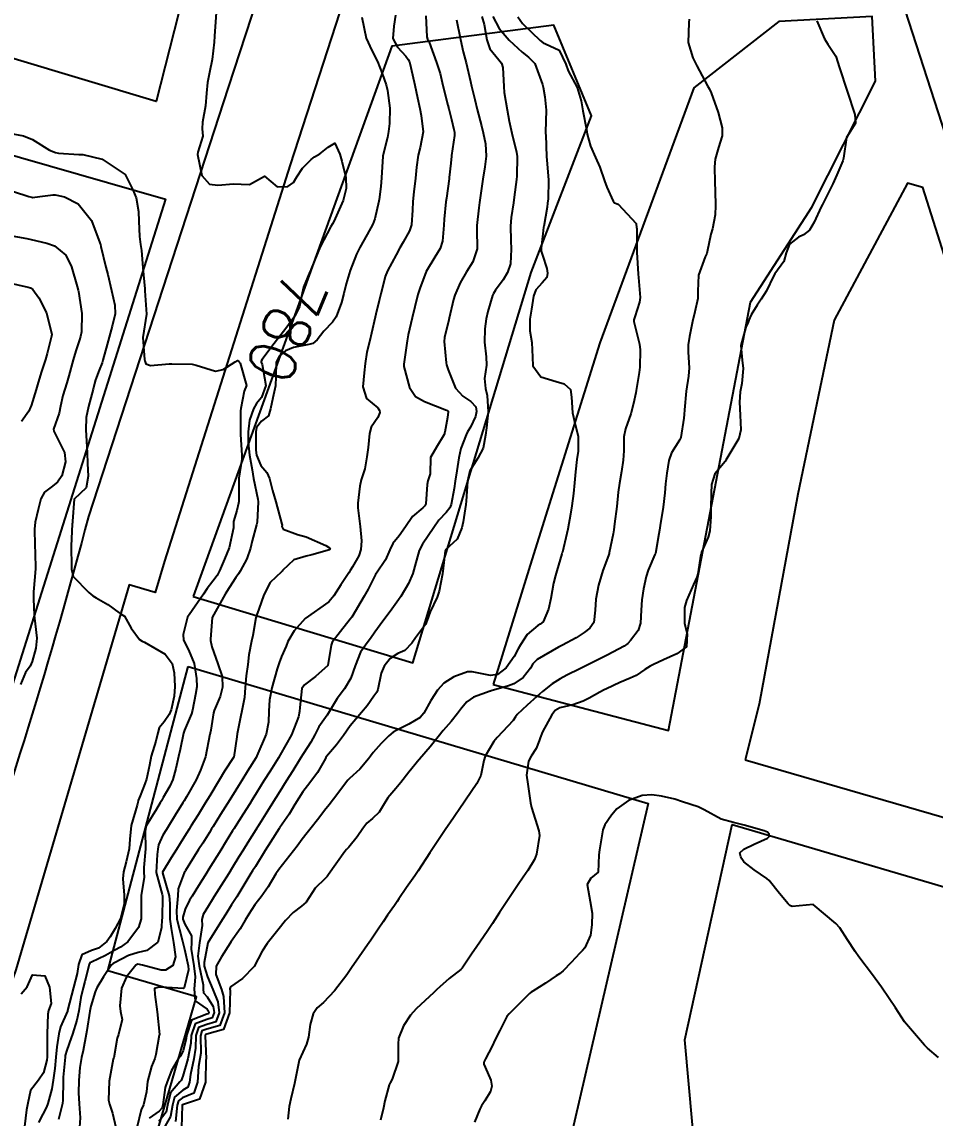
# Model space of a CAD drawing. Header units: metres. Extents: x 318500 to 325275, y 7408834 to 7428799.
# Drawn here: x 321429.5 to 321508, y 7423965.2 to 7424059.5 of the extents above; entities that cross this region are included whole.
import ezdxf
from ezdxf.enums import TextEntityAlignment as Align

# ---------------------------------------------------------------- set-up
doc = ezdxf.new("R2010")
doc.units = ezdxf.units.M
doc.header["$MEASUREMENT"] = 0
for name, color, linetype in [('Cotas', 45, 'Continuous'), ('Curvas de Nivel 1m', 11, 'Continuous'), ('Curvas de Nivel 5m', 15, 'Continuous'), ('Edificações', 30, 'Continuous'), ('Vias Primárias', 230, 'Continuous')]:
    doc.layers.add(name, color=color, linetype=linetype)
doc.styles.add('Style-STANDARD', font='STANDARD.shx')

msp = doc.modelspace()

# ---------------------------------------------------------------- linework, layer by layer
at = {"layer": 'Curvas de Nivel 1m', "flags": 128}
for points, elevation in [([(321458.72, 7424059.955), (321459.082, 7424058.144), (321459.559, 7424057.07), (321460.047, 7424056.134), (321460.465, 7424055.106), (321460.797, 7424054.125), (321460.923, 7424053.643), (321461.12, 7424052.119), (321461.077, 7424050.79), (321461.006, 7424050.121), (321460.905, 7424049.61), (321460.53, 7424048.128), (321460.511, 7424047.985), (321460.404, 7424046.129), (321460.332, 7424045.375), (321460.189, 7424044.263), (321460.168, 7424044.132), (321459.824, 7424042.608), (321459.644, 7424042.136), (321459.159, 7424041.258), (321458.535, 7424040.147), (321458.44, 7424039.966), (321458.254, 7424039.551), (321457.709, 7424038.158), (321457.373, 7424037.013), (321457.167, 7424036.166), (321456.962, 7424035.405), (321456.499, 7424034.175), (321456.175, 7424033.714), (321455.427, 7424032.928), (321454.877, 7424032.193), (321454.483, 7424031.869), (321454.154, 7424031.788), (321452.837, 7424031.532), (321452.145, 7424031.257), (321451.603, 7424030.773), (321451.341, 7424030.242), (321451.315, 7424029.039), (321451.294, 7424028.242), (321451.056, 7424027.212), (321450.857, 7424026.248), (321450.671, 7424025.651), (321450.064, 7424025.195), (321449.661, 7424024.659), (321449.595, 7424024.265), (321449.596, 7424022.695), (321449.65, 7424022.264), (321450.011, 7424021.37), (321450.53, 7424020.776), (321450.76, 7424020.249), (321451.013, 7424019.216), (321451.317, 7424018.24), (321451.838, 7424016.336), (321451.844, 7424016.231), (321451.832, 7424016.125), (321451.937, 7424015.888), (321453.163, 7424015.443), (321453.93, 7424015.226), (321455.602, 7424014.504), (321455.921, 7424014.296), (321455.967, 7424014.226), (321455.97, 7424014.179), (321455.956, 7424014.143), (321455.919, 7424014.107), (321454.42, 7424013.688), (321453.911, 7424013.575), (321452.867, 7424013.254), (321451.892, 7424012.353), (321451.843, 7424012.278), (321451.791, 7424012.231), (321450.81, 7424011.312), (321450.266, 7424010.254), (321449.848, 7424009.012), (321449.645, 7424008.459), (321449.583, 7424008.263), (321449.331, 7424006.751), (321449.216, 7424006.266), (321448.975, 7424005.085), (321448.905, 7424004.269), (321448.771, 7424003.269), (321448.676, 7424002.271), (321448.604, 7424001.414), (321448.388, 7424000.273), (321448.284, 7423999.712), (321447.993, 7423998.277), (321447.941, 7423998.034), (321447.695, 7423996.28), (321447.68, 7423996.252), (321446.887, 7423995.066), (321446.432, 7423994.298), (321445.637, 7423992.968), (321445.231, 7423992.316), (321444.615, 7423991.325), (321444.001, 7423990.334), (321443.846, 7423990.086), (321443.59, 7423989.682), (321443.067, 7423988.856), (321442.753, 7423988.348), (321442.3, 7423987.615), (321441.55, 7423986.384), (321441.546, 7423986.36), (321441.55, 7423986.338), (321442.145, 7423984.354), (321442.181, 7423983.682), (321442.204, 7423982.353), (321442.306, 7423981.527), (321442.502, 7423980.35), (321442.692, 7423979.107), (321442.456, 7423978.35), (321441.831, 7423977.959), (321441.434, 7423977.95), (321439.837, 7423978.384), (321439.441, 7423978.472), (321439.375, 7423978.457), (321439.279, 7423978.392), (321438.458, 7423977.371), (321438.047, 7423976.41), (321437.876, 7423974.894), (321437.95, 7423974.412), (321438.081, 7423973.708), (321437.765, 7423972.414), (321437.667, 7423972.104), (321437.36, 7423970.41), (321437.358, 7423970.382), (321437.329, 7423970.287), (321436.985, 7423968.415), (321436.919, 7423966.782), (321436.988, 7423966.414), (321437.269, 7423965.666), (321437.559, 7423964.407)], 779), ([(321461.612, 7424060.114), (321461.449, 7424059.183), (321461.365, 7424058.117), (321461.763, 7424057.381), (321462.485, 7424056.597), (321462.707, 7424056.322), (321462.816, 7424056.095), (321462.931, 7424055.635), (321463.255, 7424054.088), (321463.501, 7424053.017), (321463.698, 7424052.081), (321463.821, 7424051.486), (321463.977, 7424050.076), (321463.731, 7424048.729), (321463.558, 7424048.082), (321463.403, 7424047.036), (321463.313, 7424046.085), (321463.177, 7424044.936), (321463.093, 7424044.088), (321463.063, 7424043.334), (321462.974, 7424042.09), (321462.811, 7424041.563), (321462.267, 7424040.583), (321461.988, 7424040.104), (321461.652, 7424039.507), (321460.916, 7424038.12), (321460.728, 7424037.627), (321460.337, 7424036.128), (321460.313, 7424036.024), (321460.201, 7424035.563), (321459.923, 7424034.393), (321459.861, 7424034.133), (321459.543, 7424032.759), (321459.394, 7424032.138), (321459.145, 7424031.14), (321458.987, 7424030.141), (321458.915, 7424029.341), (321458.806, 7424028.139), (321459.111, 7424027.155), (321460.082, 7424026.346), (321460.23, 7424026.118), (321460.253, 7424025.942), (321460.071, 7424025.511), (321459.507, 7424024.68), (321459.36, 7424024.13), (321459.243, 7424022.921), (321459.146, 7424022.133), (321458.955, 7424021.082), (321458.663, 7424020.14), (321458.524, 7424019.61), (321458.353, 7424018.144), (321458.362, 7424017.746), (321458.56, 7424016.141), (321458.693, 7424014.904), (321458.632, 7424014.139), (321458.437, 7424013.617), (321457.897, 7424012.649), (321457.703, 7424012.343), (321457.579, 7424012.155), (321456.915, 7424011.123), (321456.302, 7424010.173), (321455.855, 7424009.657), (321453.84, 7424008.2), (321452.886, 7424007.152), (321452.346, 7424006.222), (321452.189, 7424005.839), (321451.791, 7424004.943), (321451.604, 7424004.411), (321451.549, 7424004.233), (321451.437, 7424003.895), (321450.959, 7424002.242), (321450.779, 7424001.21), (321450.719, 7424000.245), (321450.673, 7423999.288), (321450.464, 7423998.249), (321449.681, 7423996.409), (321449.633, 7423996.308), (321449.611, 7423996.261), (321448.866, 7423995.064), (321448.375, 7423994.273), (321448.098, 7423993.823), (321447.638, 7423993.075), (321447.147, 7423992.287), (321446.557, 7423991.354), (321445.905, 7423990.305), (321445.786, 7423990.118), (321445.592, 7423989.802), (321445.018, 7423988.879), (321444.669, 7423988.324), (321443.552, 7423986.528), (321443.48, 7423986.411), (321443.436, 7423986.341), (321442.909, 7423984.966), (321442.866, 7423984.347), (321442.764, 7423983.085), (321442.797, 7423982.347), (321443.257, 7423980.557), (321443.319, 7423980.342), (321443.461, 7423979.767), (321443.775, 7423978.335), (321443.795, 7423977.975), (321443.411, 7423976.431), (321443.365, 7423976.386), (321441.412, 7423976.491), (321441.283, 7423976.491), (321440.885, 7423976.368), (321440.914, 7423975.876), (321441.097, 7423974.364), (321441.289, 7423972.433), (321441.287, 7423972.361), (321440.999, 7423970.701), (321440.892, 7423970.367), (321440.615, 7423969.663), (321440.284, 7423968.375), (321440.192, 7423967.481), (321439.924, 7423966.38), (321439.728, 7423965.929), (321439.35, 7423964.388)], 778), ([(321464.199, 7424060.075), (321464.304, 7424058.272), (321464.356, 7424058.072), (321464.402, 7424057.974), (321464.497, 7424057.787), (321465.145, 7424056.063), (321465.435, 7424055.091), (321465.69, 7424054.058), (321466.099, 7424052.38), (321466.179, 7424052.052), (321466.411, 7424051.151), (321466.634, 7424050.278), (321466.681, 7424050.046), (321466.683, 7424049.758), (321466.429, 7424048.049), (321466.423, 7424047.996), (321466.36, 7424047.404), (321466.233, 7424046.159), (321466.22, 7424046.051), (321465.989, 7424044.388), (321465.944, 7424044.054), (321465.778, 7424042.575), (321465.75, 7424042.055), (321465.65, 7424040.675), (321465.447, 7424040.058), (321465.001, 7424039.314), (321464.24, 7424038.07), (321463.687, 7424036.609), (321463.522, 7424036.08), (321463.259, 7424035.019), (321463.04, 7424034.087), (321462.695, 7424032.622), (321462.597, 7424032.093), (321462.542, 7424031.706), (321462.322, 7424030.097), (321462.334, 7424029.89), (321462.819, 7424028.089), (321463.318, 7424027.307), (321464.088, 7424026.885), (321465.982, 7424026.149), (321466.08, 7424026.09), (321466.108, 7424026.077), (321466.13, 7424026.049), (321466.132, 7424025.996), (321466.072, 7424025.52), (321465.857, 7424024.248), (321465.795, 7424024.053), (321465.141, 7424022.951), (321464.62, 7424022.064), (321464.587, 7424020.646), (321464.394, 7424020.064), (321464.316, 7424019.745), (321464.206, 7424018.066), (321464.134, 7424017.901), (321463.965, 7424017.724), (321463.061, 7424016.976), (321462.462, 7424016.092), (321461.932, 7424015.328), (321461.375, 7424014.656), (321461.129, 7424014.108), (321460.745, 7424013.274), (321459.96, 7424012.119), (321459.931, 7424012.078), (321459.888, 7424012.007), (321459.256, 7424010.742), (321458.919, 7424010.134), (321457.842, 7424008.328), (321457.716, 7424008.152), (321456.88, 7424007.109), (321456.166, 7424006.175), (321456.058, 7424005.924), (321455.78, 7424004.18), (321454.73, 7424003.23), (321453.763, 7424002.512), (321453.56, 7424002.203), (321453.383, 7424000.557), (321453.355, 7424000.206), (321453.256, 7423999.74), (321452.651, 7423998.216), (321451.682, 7423996.48), (321451.527, 7423996.232), (321450.815, 7423995.091), (321450.289, 7423994.25), (321449.639, 7423993.209), (321449.276, 7423992.621), (321449.059, 7423992.266), (321448.507, 7423991.381), (321447.811, 7423990.278), (321447.729, 7423990.148), (321447.595, 7423989.932), (321446.96, 7423988.908), (321446.578, 7423988.295), (321445.553, 7423986.652), (321445.341, 7423986.313), (321444.653, 7423985.204), (321444.108, 7423984.331), (321443.883, 7423983.966), (321443.503, 7423983.203), (321443.312, 7423982.522), (321443.32, 7423982.342), (321443.486, 7423981.916), (321444.053, 7423980.908), (321444.045, 7423980.331), (321444.019, 7423979.775), (321444.246, 7423978.328), (321444.363, 7423977.389), (321444.272, 7423976.327), (321444.384, 7423975.309), (321445.393, 7423974.603), (321445.522, 7423974.439), (321445.543, 7423974.308), (321445.5, 7423974.196), (321445.388, 7423974.159), (321444.068, 7423973.641), (321443.627, 7423972.336), (321443.607, 7423972.086), (321443.34, 7423971.018), (321443.119, 7423970.556), (321442.948, 7423970.344), (321442.34, 7423969.329), (321441.948, 7423968.354), (321441.794, 7423967.864), (321441.579, 7423966.357), (321441.525, 7423966.108), (321441.272, 7423965.829), (321440.413, 7423965.222)], 777), ([(321466.861, 7424059.709), (321467.185, 7424058.04), (321467.434, 7424056.981), (321467.672, 7424056.032), (321468.055, 7424054.427), (321468.155, 7424054.024), (321468.433, 7424052.872), (321468.642, 7424052.017), (321468.994, 7424050.599), (321469.14, 7424050.009), (321469.334, 7424049.057), (321469.397, 7424048.005), (321469.284, 7424047.079), (321469.107, 7424046.008), (321468.92, 7424044.605), (321468.841, 7424044.012), (321468.774, 7424043.552), (321468.594, 7424042.015), (321468.603, 7424041.698), (321468.628, 7424040.014), (321468.249, 7424038.896), (321467.722, 7424038.028), (321467.174, 7424037.088), (321466.711, 7424036.042), (321466.595, 7424035.653), (321466.212, 7424034.05), (321466.179, 7424033.91), (321465.824, 7424032.393), (321465.797, 7424032.054), (321465.97, 7424030.214), (321466.001, 7424030.051), (321466.123, 7424029.604), (321466.753, 7424028.04), (321467.4, 7424027.337), (321468.089, 7424026.885), (321468.503, 7424026.432), (321468.57, 7424026.013), (321468.495, 7424025.592), (321468.06, 7424024.674), (321467.806, 7424024.271), (321467.679, 7424024.026), (321467.222, 7424022.843), (321467.053, 7424022.034), (321466.89, 7424020.912), (321466.74, 7424020.033), (321466.64, 7424019.384), (321466.387, 7424018.036), (321466.276, 7424017.726), (321465.959, 7424017.321), (321465.336, 7424016.662), (321464.903, 7424016.056), (321463.925, 7424014.605), (321463.651, 7424014.074), (321463.264, 7424012.715), (321463.082, 7424012.082), (321462.73, 7424011.234), (321462.062, 7424010.097), (321461.857, 7424009.809), (321461.135, 7424008.819), (321460.602, 7424008.112), (321460.272, 7424007.677), (321459.824, 7424007.03), (321459.46, 7424006.481), (321459.17, 7424006.13), (321458.607, 7424005.329), (321458.142, 7424004.145), (321457.769, 7424003.081), (321457.22, 7424002.158), (321456.588, 7424001.327), (321455.91, 7424000.177), (321455.727, 7423999.901), (321455.01, 7423998.894), (321454.653, 7423998.191), (321454.329, 7423997.565), (321453.686, 7423996.589), (321453.434, 7423996.204), (321452.759, 7423995.119), (321452.202, 7423994.222), (321451.641, 7423993.326), (321450.965, 7423992.24), (321450.45, 7423991.415), (321449.731, 7423990.258), (321449.681, 7423990.176), (321449.597, 7423990.042), (321448.909, 7423988.938), (321448.494, 7423988.271), (321448.136, 7423987.702), (321447.555, 7423986.756), (321447.258, 7423986.284), (321446.6, 7423985.228), (321446.016, 7423984.303), (321445.827, 7423983.994), (321445.508, 7423983.488), (321445.056, 7423982.757), (321444.945, 7423982.318), (321444.96, 7423981.793), (321444.755, 7423980.321), (321444.607, 7423979.169), (321444.704, 7423978.321), (321445.051, 7423976.68), (321445.06, 7423976.315), (321445.099, 7423976.006), (321445.403, 7423975.658), (321445.915, 7423974.822), (321445.992, 7423974.301), (321445.829, 7423973.858), (321445.381, 7423973.714), (321444.365, 7423973.335), (321444.034, 7423972.33), (321443.999, 7423971.682), (321443.746, 7423970.334), (321443.315, 7423968.824), (321443.179, 7423968.474), (321443.051, 7423968.343), (321442.257, 7423967.389), (321441.999, 7423966.353), (321441.873, 7423965.752), (321441.259, 7423964.942)], 776), ([(321469.972, 7424059.998), (321470.515, 7424058.985), (321471.377, 7424057.981), (321472.49, 7424056.954), (321473.043, 7424056.519), (321473.59, 7424055.953), (321474.249, 7424054.147), (321474.293, 7424053.942), (321474.437, 7424053.102), (321474.551, 7424051.938), (321474.519, 7424050.056), (321474.515, 7424049.938), (321474.523, 7424049.814), (321474.601, 7424047.937), (321474.622, 7424047.681), (321474.755, 7424045.934), (321474.724, 7424044.334), (321474.686, 7424043.935), (321474.644, 7424043.606), (321474.36, 7424041.939), (321474.349, 7424041.879), (321474.28, 7424041.304), (321474.137, 7424040.067), (321474.132, 7424039.942), (321474.144, 7424039.827), (321474.255, 7424039.473), (321474.631, 7424038.321), (321474.693, 7424037.933), (321474.626, 7424037.542), (321474.227, 7424037.097), (321473.683, 7424036.483), (321473.466, 7424035.951), (321473.31, 7424034.837), (321473.159, 7424033.955), (321473.173, 7424032.958), (321473.332, 7424031.952), (321473.388, 7424030.705), (321473.43, 7424029.95), (321474.116, 7424029.019), (321475.439, 7424028.591), (321476.107, 7424028.398), (321476.649, 7424027.905), (321476.735, 7424027.263), (321476.816, 7424025.903), (321477.065, 7424024.9), (321477.306, 7424023.897), (321477.324, 7424022.603), (321477.203, 7424021.898), (321477.076, 7424020.832), (321477.007, 7424019.9), (321476.909, 7424018.978), (321476.769, 7424017.902), (321476.663, 7424017.199), (321476.415, 7424015.905), (321476.329, 7424015.513), (321475.958, 7424013.91), (321475.951, 7424013.878), (321475.918, 7424013.769), (321475.49, 7424012.322), (321475.373, 7424011.918), (321475.205, 7424011.242), (321474.955, 7424009.924), (321474.768, 7424009.015), (321474.302, 7424007.933), (321474.041, 7424007.733), (321473.835, 7424007.619), (321472.923, 7424006.849), (321472.344, 7424005.955), (321472.157, 7424005.606), (321471.8, 7424004.952), (321471.131, 7424003.97), (321470.367, 7424003.395), (321469.78, 7424003.309), (321468.185, 7424003.613), (321467.784, 7424003.627), (321466.62, 7424003.189), (321465.769, 7424002.636), (321465.21, 7424002.048), (321464.647, 7424001.156), (321464.054, 7424000.065), (321463.726, 7423999.704), (321462.747, 7423999.111), (321461.715, 7423998.619), (321461.394, 7423998.423), (321461.024, 7423998.107), (321460.366, 7423997.447), (321459.688, 7423996.672), (321459.447, 7423996.36), (321459.278, 7423996.126), (321458.546, 7423995.258), (321457.654, 7423994.438), (321457.513, 7423994.291), (321457.403, 7423994.154), (321456.63, 7423993.155), (321455.901, 7423992.176), (321455.778, 7423992.027), (321455.625, 7423991.847), (321454.9, 7423990.898), (321454.356, 7423990.192), (321454.019, 7423989.77), (321453.585, 7423989.233), (321453.149, 7423988.634), (321452.82, 7423988.211), (321451.554, 7423986.613), (321451.315, 7423986.234), (321450.657, 7423985.119), (321450.036, 7423984.252), (321449.806, 7423983.965), (321449.51, 7423983.582), (321448.977, 7423982.786), (321448.684, 7423982.268), (321448.243, 7423981.511), (321447.471, 7423980.424), (321447.373, 7423980.281), (321446.639, 7423979.105), (321446.17, 7423978.299), (321446.143, 7423977.586), (321446.642, 7423976.292), (321446.811, 7423975.696), (321446.885, 7423974.288), (321446.482, 7423973.184), (321445.368, 7423972.866), (321444.957, 7423972.725), (321444.831, 7423972.318), (321444.844, 7423970.811), (321444.786, 7423970.318), (321444.662, 7423969.658), (321444.579, 7423968.321), (321444.244, 7423967.377), (321443.289, 7423966.964), (321442.927, 7423966.702), (321442.836, 7423966.344), (321442.678, 7423964.927)], 774), ([(321472.131, 7424059.974), (321472.522, 7424059.409), (321474.057, 7424057.947), (321474.308, 7424057.753), (321474.497, 7424057.67), (321475.669, 7424057.099), (321476.245, 7424055.914), (321476.471, 7424055.331), (321477.234, 7424053.902), (321477.566, 7424052.766), (321477.714, 7424051.897), (321478.02, 7424050.278), (321478.1, 7424049.893), (321478.384, 7424048.839), (321478.805, 7424047.883), (321479.177, 7424047.058), (321479.592, 7424045.871), (321479.794, 7424045.328), (321480.322, 7424044.109), (321480.454, 7424043.99), (321480.748, 7424043.854), (321482.296, 7424042.2), (321482.349, 7424041.829), (321482.35, 7424041.769), (321482.372, 7424039.829), (321482.37, 7424039.718), (321482.475, 7424037.828), (321482.502, 7424037.562), (321482.647, 7424035.826), (321482.589, 7424035.441), (321482.185, 7424034.174), (321482.11, 7424033.902), (321482.105, 7424033.831), (321482.115, 7424033.767), (321482.177, 7424033.537), (321482.599, 7424031.826), (321482.655, 7424031.322), (321482.62, 7424029.825), (321482.573, 7424029.376), (321482.319, 7424027.828), (321482.284, 7424027.642), (321482.089, 7424026.712), (321481.838, 7424025.834), (321481.377, 7424024.523), (321481.249, 7424023.842), (321481.236, 7424022.638), (321481.19, 7424021.842), (321481.037, 7424020.872), (321480.859, 7424019.847), (321480.758, 7424019.079), (321480.63, 7424017.85), (321480.447, 7424016.344), (321480.377, 7424015.854), (321480.314, 7424015.485), (321479.996, 7424013.859), (321479.977, 7424013.801), (321479.917, 7424013.636), (321479.434, 7424012.33), (321479.287, 7424011.869), (321479.077, 7424011.067), (321478.846, 7424009.875), (321478.79, 7424008.942), (321478.663, 7424007.878), (321478.331, 7424007.384), (321477.827, 7424006.998), (321477.155, 7424006.561), (321475.973, 7424005.908), (321475.864, 7424005.855), (321475.809, 7424005.825), (321475.632, 7424005.736), (321473.797, 7424004.685), (321473.43, 7424004.307), (321473.221, 7424003.946), (321472.597, 7424003.133), (321471.769, 7424002.59), (321471.321, 7424002.412), (321469.833, 7424001.989), (321469.778, 7424001.972), (321469.76, 7424001.965), (321468.321, 7424001.442), (321467.745, 7424001.031), (321467.275, 7424000.486), (321466.925, 7424000.028), (321466.399, 7423999.357), (321465.715, 7423998.57), (321465.285, 7423998.046), (321464.588, 7423997.165), (321463.681, 7423996.112), (321463.659, 7423996.092), (321463.643, 7423996.071), (321462.754, 7423994.993), (321462.065, 7423994.094), (321461.645, 7423993.586), (321460.953, 7423992.79), (321460.534, 7423992.111), (321460.19, 7423991.546), (321459.613, 7423991.002), (321459.141, 7423990.593), (321458.784, 7423990.132), (321458.309, 7423989.42), (321457.576, 7423988.545), (321457.389, 7423988.337), (321457.246, 7423988.155), (321456.461, 7423987.069), (321455.845, 7423986.176), (321455.719, 7423986.006), (321455.545, 7423985.84), (321454.703, 7423985.018), (321454.165, 7423984.194), (321453.913, 7423983.797), (321453.509, 7423983.451), (321452.805, 7423982.906), (321452.146, 7423982.22), (321451.482, 7423981.403), (321450.553, 7423980.244), (321450.12, 7423979.59), (321449.44, 7423978.26), (321448.452, 7423977.242), (321447.413, 7423976.508), (321447.347, 7423976.345), (321447.366, 7423976.281), (321447.371, 7423976.242), (321447.334, 7423974.281), (321446.81, 7423972.846), (321445.362, 7423972.453), (321445.254, 7423972.419), (321445.221, 7423972.312), (321445.304, 7423970.337), (321445.305, 7423970.31), (321445.297, 7423970.278), (321445.267, 7423968.311), (321444.753, 7423966.853), (321443.281, 7423966.379), (321443.257, 7423966.364), (321443.25, 7423966.34), (321443.198, 7423964.394)], 773), ([(321486.861, 7424059.775), (321486.843, 7424059.458), (321486.793, 7424057.776), (321487.18, 7424056.463), (321487.527, 7424055.764), (321488.455, 7424054.052), (321488.617, 7424053.748), (321488.765, 7424053.427), (321489.366, 7424051.741), (321489.715, 7424050.429), (321489.713, 7424049.737), (321489.398, 7424048.727), (321489.107, 7424047.743), (321489.038, 7424047.065), (321489.069, 7424045.743), (321489.089, 7424044.986), (321489.131, 7424043.742), (321489.115, 7424042.935), (321488.864, 7424041.744), (321488.738, 7424041.291), (321488.424, 7424039.748), (321488.388, 7424039.619), (321488.256, 7424039.321), (321487.679, 7424037.758), (321487.611, 7424036.367), (321487.607, 7424035.759), (321487.358, 7424034.597), (321487.142, 7424033.766), (321486.883, 7424032.485), (321486.781, 7424031.771), (321486.786, 7424031.135), (321486.868, 7424029.769), (321486.812, 7424029.077), (321486.621, 7424027.772), (321486.467, 7424026.157), (321486.436, 7424025.775), (321486.401, 7424025.449), (321486.138, 7424023.779), (321486.047, 7424023.57), (321485.36, 7424022.46), (321485.115, 7424021.794), (321484.932, 7424020.719), (321484.831, 7424019.798), (321484.76, 7424019.026), (321484.625, 7424017.8), (321484.378, 7424016.228), (321484.3, 7424015.805), (321484.25, 7424015.501), (321483.957, 7424013.809), (321483.949, 7424013.78), (321483.919, 7424013.711), (321483.346, 7424012.367), (321483.164, 7424011.817), (321482.941, 7424010.758), (321482.798, 7424009.821), (321482.735, 7424008.943), (321482.682, 7424007.822), (321482.474, 7424007.18), (321481.817, 7424006.321), (321481.581, 7424006.066), (321481.274, 7424005.838), (321479.802, 7424005.06), (321478.139, 7424004.231), (321477.792, 7424004.056), (321477.681, 7424004.001), (321477.468, 7424003.893), (321476.355, 7424003.328), (321475.777, 7424003.033), (321475.09, 7424002.601), (321474.252, 7424001.933), (321473.991, 7424001.701), (321473.753, 7424001.489), (321472.926, 7424000.765), (321472.08, 7423999.956), (321471.931, 7423999.755), (321471.725, 7423999.431), (321470.341, 7423997.981), (321470.061, 7423997.629), (321469.695, 7423997.01), (321469.323, 7423996.357), (321469.213, 7423995.997), (321468.942, 7423994.719), (321468.603, 7423994.006), (321467.636, 7423992.594), (321467.405, 7423992.25), (321467.248, 7423992.024), (321466.588, 7423991.058), (321465.885, 7423990.037), (321465.769, 7423989.867), (321465.594, 7423989.607), (321464.967, 7423988.661), (321464.571, 7423988.055), (321463.554, 7423986.508), (321463.255, 7423986.074), (321462.546, 7423985.073), (321461.885, 7423984.095), (321461.738, 7423983.875), (321461.511, 7423983.531), (321460.927, 7423982.677), (321460.537, 7423982.11), (321460.112, 7423981.485), (321459.474, 7423980.551), (321459.181, 7423980.124), (321458.483, 7423979.106), (321457.819, 7423978.144), (321457.431, 7423977.568), (321456.368, 7423976.166), (321455.4, 7423975.187), (321454.878, 7423974.702), (321454.514, 7423974.189), (321454.276, 7423973.292), (321454.13, 7423972.192), (321453.959, 7423971.585), (321453.33, 7423970.2), (321452.922, 7423968.206), (321452.606, 7423966.894), (321452.456, 7423966.212), (321452.351, 7423965.126)], 772), ([(321497.851, 7424059.63), (321498.507, 7424058.086), (321498.808, 7424057.615), (321499.487, 7424056.602), (321499.785, 7424055.6), (321500.45, 7424053.59), (321501.108, 7424051.583), (321501.175, 7424050.82), (321500.4, 7424049.59), (321500.149, 7424047.817), (321500.085, 7424047.594), (321499.563, 7424046.391), (321499.215, 7424045.607), (321498.322, 7424043.844), (321498.218, 7424043.622), (321497.631, 7424042.3), (321497.224, 7424041.636), (321496.713, 7424041.214), (321496.281, 7424041.028), (321495.507, 7424040.422), (321495.21, 7424039.661), (321495, 7424038.915), (321494.242, 7424037.855), (321494.125, 7424037.672), (321493.505, 7424036.397), (321493.066, 7424035.687), (321492.722, 7424035.172), (321492.19, 7424034.335), (321492, 7424033.885), (321491.929, 7424033.704), (321491.753, 7424033.283), (321491.324, 7424031.713), (321491.424, 7424030.428), (321491.517, 7424029.709), (321491.386, 7424028.436), (321491.248, 7424027.713), (321491.201, 7424026.823), (321491.267, 7424025.712), (321491.314, 7424024.458), (321491.129, 7424023.714), (321490.031, 7424021.832), (321489.991, 7424021.77), (321489.965, 7424021.731), (321489.081, 7424020.672), (321488.797, 7424019.742), (321488.758, 7424018.972), (321488.719, 7424017.743), (321488.724, 7424016.981), (321488.634, 7424015.743), (321488.488, 7424015.198), (321487.923, 7424013.927), (321487.886, 7424013.785), (321487.882, 7424013.751), (321487.601, 7424012.048), (321487.521, 7424011.756), (321487.253, 7424011.128), (321486.636, 7424009.769), (321486.461, 7424009.171), (321486.468, 7424007.771), (321486.689, 7424006.905), (321486.629, 7424005.768), (321485.804, 7424005.168), (321484.667, 7424004.666), (321483.794, 7424004.245), (321483.507, 7424004.098), (321483.048, 7424003.817), (321482.304, 7424003.303), (321481.779, 7424003.075), (321480.911, 7424002.705), (321479.765, 7424002.174), (321479.551, 7424002.076), (321479.169, 7424001.866), (321478.274, 7424001.353), (321477.748, 7424001.106), (321476.845, 7424000.792), (321475.739, 7424000.513), (321475.35, 7424000.302), (321475.046, 7423999.92), (321474.253, 7423998.47), (321474.04, 7423997.935), (321473.966, 7423997.676), (321473.697, 7423997.041), (321473.273, 7423996.357), (321473.042, 7423995.946), (321472.887, 7423994.722), (321472.987, 7423993.947), (321473.224, 7423992.354), (321473.311, 7423991.943), (321473.615, 7423990.947), (321473.928, 7423989.935), (321473.983, 7423989.545), (321473.726, 7423987.938), (321473.565, 7423987.478), (321472.984, 7423986.517), (321472.595, 7423985.95), (321472.17, 7423985.324), (321471.526, 7423984.382), (321471.357, 7423984.128), (321471.249, 7423983.964), (321470.56, 7423982.918), (321469.944, 7423981.983), (321469.483, 7423981.288), (321468.602, 7423980.003), (321468.135, 7423979.335), (321467.444, 7423978.309), (321467.327, 7423978.136), (321467.213, 7423978.022), (321466.222, 7423977.238), (321465.417, 7423976.535), (321465.161, 7423976.297), (321464.898, 7423976.048), (321463.396, 7423974.64), (321462.88, 7423974.078), (321462.301, 7423973.161), (321461.873, 7423972.092), (321461.845, 7423971.6), (321461.835, 7423970.092), (321461.315, 7423968.569), (321461.147, 7423968.266), (321461.067, 7423968.102), (321460.682, 7423966.713), (321460.558, 7423966.107), (321460.317, 7423965.056)], 771), ([(321428.384, 7424049.98), (321429.599, 7424049.749), (321430.379, 7424049.418), (321431.844, 7424048.505), (321432.367, 7424048.307), (321432.606, 7424048.257), (321434.365, 7424048.135), (321434.698, 7424048.132), (321436.359, 7424047.733), (321438.34, 7424046.42), (321439.021, 7424045.104), (321439.305, 7424044.405), (321439.488, 7424043.217), (321439.523, 7424042.402), (321439.594, 7424041.077), (321439.673, 7424040.399), (321439.744, 7424039.886), (321439.875, 7424038.395), (321440.035, 7424036.571), (321440.05, 7424036.392), (321440.18, 7424034.39), (321439.866, 7424032.394), (321440.013, 7424030.511), (321440.035, 7424030.391), (321440.126, 7424030.117), (321440.522, 7424029.986), (321442.126, 7424030.115), (321442.363, 7424030.121), (321444.126, 7424030.091), (321444.461, 7424029.999), (321446.118, 7424029.5), (321446.787, 7424029.633), (321447.808, 7424030.285), (321448.007, 7424030.407), (321448.131, 7424030.339), (321448.169, 7424030.28), (321448.236, 7424030.171), (321448.788, 7424028.273), (321448.598, 7424027.772), (321448.287, 7424026.278), (321448.281, 7424026.074), (321448.27, 7424024.278), (321448.279, 7424024.045), (321448.372, 7424022.276), (321448.376, 7424021.916), (321448.141, 7424020.279), (321448.124, 7424020.152), (321448.116, 7424018.279), (321448.106, 7424018.141), (321447.959, 7424017.517), (321447.682, 7424016.546), (321447.668, 7424016.284), (321447.666, 7424016.013), (321447.3, 7424014.289), (321446.896, 7424013.304), (321446.461, 7424012.301), (321446.262, 7424011.926), (321445.877, 7424011.435), (321445.389, 7424010.795), (321445.099, 7424010.321), (321443.842, 7424008.527), (321443.756, 7424008.426), (321443.704, 7424008.341), (321443.332, 7424006.83), (321443.372, 7424006.344), (321443.798, 7424005.53), (321444.29, 7424004.332), (321444.486, 7424003.048), (321444.507, 7424002.329), (321444.403, 7424001.677), (321444.128, 7424000.334), (321444.046, 7424000.015), (321443.713, 7423999.218), (321443.442, 7423998.605), (321443.357, 7423998.343), (321443.089, 7423996.943), (321442.95, 7423996.347), (321442.701, 7423995.314), (321442.459, 7423994.352), (321442.205, 7423993.791), (321441.627, 7423992.815), (321441.461, 7423992.524), (321441.372, 7423992.364), (321441.043, 7423991.798), (321440.169, 7423990.381), (321440.065, 7423989.911), (321440.084, 7423988.382), (321439.959, 7423986.789), (321439.957, 7423986.384), (321439.981, 7423985.945), (321439.735, 7423984.387), (321439.718, 7423984.186), (321439.727, 7423982.386), (321439.482, 7423981.623), (321438.568, 7423980.404), (321437.934, 7423979.942), (321437.459, 7423979.669), (321436.665, 7423979.215), (321435.443, 7423978.652), (321435.311, 7423978.573), (321435.252, 7423978.443), (321434.878, 7423976.988), (321434.737, 7423976.45), (321434.548, 7423975.6), (321434.357, 7423974.455), (321434.186, 7423973.649), (321433.815, 7423972.463), (321433.7, 7423972.12), (321433.339, 7423971.086), (321433.201, 7423970.602), (321433.185, 7423970.471), (321433.027, 7423968.759), (321433.009, 7423968.473), (321432.984, 7423966.774), (321432.953, 7423966.473), (321432.623, 7423965.113)], 781), ([(321428.741, 7424044.961), (321430.066, 7424044.524), (321430.319, 7424044.452), (321430.39, 7424044.448), (321431.017, 7424044.513), (321432.163, 7424044.66), (321432.322, 7424044.668), (321432.472, 7424044.648), (321433.136, 7424044.488), (321434.311, 7424043.889), (321435.447, 7424042.453), (321436.177, 7424040.526), (321436.199, 7424040.441), (321436.213, 7424040.394), (321436.258, 7424040.209), (321436.698, 7424038.435), (321436.846, 7424037.819), (321437.164, 7424036.43), (321437.446, 7424035.173), (321437.48, 7424034.427), (321437.241, 7424033.357), (321436.971, 7424032.432), (321436.794, 7424031.789), (321436.427, 7424030.437), (321436.359, 7424030.206), (321436.117, 7424029.566), (321435.809, 7424028.739), (321435.72, 7424028.446), (321435.584, 7424027.937), (321435.196, 7424026.453), (321435.004, 7424025.518), (321434.957, 7424024.456), (321435.022, 7424023.469), (321435.084, 7424022.454), (321435.108, 7424021.551), (321435.171, 7424020.452), (321434.994, 7424019.446), (321433.97, 7424018.47), (321433.824, 7424016.589), (321433.814, 7424016.472), (321433.804, 7424016.337), (321433.69, 7424014.473), (321433.733, 7424012.632), (321433.746, 7424012.472), (321433.88, 7424011.828), (321435.215, 7424010.45), (321435.568, 7424010.155), (321435.856, 7424009.99), (321436.85, 7424009.43), (321437.843, 7424008.702), (321438.019, 7424008.594), (321438.282, 7424008.413), (321438.854, 7424007.375), (321439.585, 7424006.393), (321439.808, 7424006.254), (321440.017, 7424006.177), (321441.792, 7424005.153), (321442.405, 7424004.354), (321442.578, 7424003.546), (321442.631, 7424002.351), (321442.568, 7424001.531), (321442.299, 7424000.354), (321442.14, 7423999.94), (321441.714, 7423999.32), (321441.272, 7423998.801), (321441.154, 7423998.368), (321440.983, 7423997.66), (321440.596, 7423996.376), (321440.446, 7423995.6), (321440.189, 7423994.382), (321440.049, 7423993.979), (321439.628, 7423992.944), (321439.468, 7423992.546), (321439.445, 7423992.393), (321439.385, 7423992.161), (321438.867, 7423990.401), (321438.758, 7423989.227), (321438.683, 7423988.403), (321438.431, 7423987.279), (321438.209, 7423986.41), (321438.146, 7423985.806), (321438.253, 7423984.409), (321438.27, 7423983.648), (321437.954, 7423982.413), (321437.481, 7423981.546), (321437.06, 7423980.838), (321436.771, 7423980.427), (321436.046, 7423979.85), (321435.458, 7423979.637), (321434.633, 7423979.272), (321434.342, 7423978.456), (321434.215, 7423977.671), (321433.916, 7423976.462), (321433.402, 7423974.482), (321433.39, 7423974.441), (321432.773, 7423973.072), (321432.629, 7423972.477), (321432.461, 7423971.361), (321432.392, 7423970.479), (321432.303, 7423969.497), (321432.166, 7423968.481), (321432.049, 7423967.732), (321431.698, 7423966.486), (321431.582, 7423966.18), (321431.266, 7423965.569), (321430.901, 7423964.849)], 782), ([(321428.27, 7424041.193), (321429.887, 7424040.904), (321430.265, 7424040.836), (321431.619, 7424040.506), (321432.258, 7424040.274), (321433.248, 7424039.483), (321433.745, 7424038.477), (321434.215, 7424036.79), (321434.295, 7424036.469), (321434.326, 7424036.351), (321434.619, 7424034.463), (321434.584, 7424032.884), (321434.502, 7424032.465), (321434.427, 7424032.195), (321434.143, 7424031.336), (321433.93, 7424030.676), (321433.874, 7424030.474), (321433.507, 7424029.081), (321433.336, 7424028.481), (321432.999, 7424027.397), (321432.793, 7424026.489), (321432.668, 7424025.894), (321432.193, 7424024.498), (321432.225, 7424024.32), (321433.125, 7424022.483), (321433.215, 7424021.685), (321432.888, 7424020.487), (321432.538, 7424019.945), (321431.985, 7424019.503), (321431.402, 7424019.082), (321431.094, 7424018.509), (321430.869, 7424017.598), (321430.599, 7424016.513), (321430.541, 7424015.907), (321430.571, 7424014.513), (321430.602, 7424013.821), (321430.637, 7424012.513), (321430.591, 7424011.801), (321430.472, 7424010.514), (321430.456, 7424009.912), (321430.507, 7424008.513), (321430.596, 7424007.744), (321430.738, 7424006.511), (321430.655, 7424005.654), (321430.36, 7424004.514), (321430.184, 7424004.107), (321429.77, 7424003.556), (321429.352, 7424002.526)], 783), ([(321428.218, 7424037.11), (321430.005, 7424036.731), (321430.212, 7424036.665), (321430.402, 7424036.518), (321430.909, 7424035.803), (321431.573, 7424034.506), (321432.028, 7424032.635), (321432.019, 7424032.501), (321431.638, 7424031.005), (321431.487, 7424030.506), (321431.163, 7424029.461), (321430.865, 7424028.512), (321430.686, 7424027.923), (321430.251, 7424026.518), (321430.21, 7424026.387), (321430.073, 7424026.061), (321429.438, 7424025.15)], 784), ([(321429.404, 7423975.928), (321429.915, 7423976.512), (321430.386, 7423977.545), (321431.425, 7423977.47), (321431.844, 7423976.486), (321431.985, 7423975.074), (321431.765, 7423974.486), (321431.691, 7423974.181), (321431.636, 7423972.487), (321431.633, 7423972.211), (321431.639, 7423970.487), (321431.611, 7423970.203), (321431.316, 7423969.12), (321430.907, 7423968.496), (321430.212, 7423967.59), (321429.971, 7423966.51), (321429.857, 7423965.925), (321429.688, 7423964.513)], 783)]:
    msp.add_lwpolyline(points, dxfattribs=dict(at, elevation=elevation))
at = {"layer": 'Curvas de Nivel 5m', "flags": 128}
for points, elevation in [([(321446.188, 7424060.315), (321446.074, 7424058.749), (321446.027, 7424058.317), (321445.991, 7424057.814), (321445.833, 7424056.32), (321445.605, 7424055.181), (321445.426, 7424054.325), (321445.349, 7424053.413), (321445.251, 7424052.328), (321444.988, 7424050.913), (321444.982, 7424050.331), (321445.02, 7424049.701), (321444.603, 7424048.337), (321444.558, 7424048.146), (321444.957, 7424046.331), (321445.597, 7424045.585), (321446.332, 7424045.503), (321447.665, 7424045.622), (321448.333, 7424045.57), (321449.044, 7424045.561), (321450.34, 7424046.26), (321451.43, 7424045.343), (321452.332, 7424045.385), (321452.827, 7424045.733), (321453.128, 7424046.222), (321453.605, 7424046.964), (321454.362, 7424047.694), (321454.644, 7424047.928), (321455.086, 7424048.199), (321455.814, 7424048.753), (321456.384, 7424049.098), (321456.811, 7424048.173), (321456.981, 7424047.55), (321457.34, 7424046.165), (321457.363, 7424045.197), (321457.088, 7424044.168), (321456.293, 7424042.364), (321456.191, 7424042.181), (321456.054, 7424041.951), (321455.127, 7424040.197), (321454.353, 7424038.31), (321454.312, 7424038.199), (321454.291, 7424038.148), (321454.238, 7424038.044), (321453.696, 7424036.73), (321453.589, 7424036.209), (321453.345, 7424035.06), (321452.956, 7424034.218), (321452.169, 7424033.157), (321451.44, 7424032.241), (321450.883, 7424031.515), (321450.133, 7424030.49), (321450.034, 7424030.359), (321450.04, 7424030.261), (321450.127, 7424030.055), (321450.437, 7424028.255), (321450.09, 7424027.232), (321449.636, 7424026.713), (321449.387, 7424026.267), (321449.05, 7424025.285), (321448.929, 7424024.271), (321448.941, 7424023.366), (321449.052, 7424022.27), (321449.27, 7424021.004), (321449.386, 7424020.266), (321449.757, 7424018.478), (321449.785, 7424018.262), (321449.701, 7424016.505), (321449.659, 7424016.263), (321449.286, 7424014.907), (321449.14, 7424014.268), (321448.821, 7424013.357), (321448.244, 7424012.276), (321448.105, 7424012.06), (321447.882, 7424011.735), (321447.301, 7424010.856), (321446.96, 7424010.294), (321445.84, 7424008.31), (321445.682, 7424006.442), (321445.683, 7424006.312), (321445.802, 7424005.777), (321446.318, 7424004.302), (321446.684, 7424003.211), (321446.734, 7424002.295), (321446.535, 7424001.511), (321445.998, 7424000.306), (321445.934, 7424000.1), (321445.704, 7423998.606), (321445.663, 7423998.348), (321445.656, 7423998.311), (321445.644, 7423998.255), (321445.263, 7423996.316), (321444.827, 7423995.158), (321444.443, 7423994.328), (321443.628, 7423992.859), (321443.427, 7423992.538), (321443.306, 7423992.343), (321442.663, 7423991.296), (321442.077, 7423990.355), (321441.893, 7423990.059), (321441.588, 7423989.57), (321441.205, 7423988.737), (321441.158, 7423988.366), (321441.101, 7423987.902), (321441.006, 7423986.368), (321441.522, 7423984.461), (321441.553, 7423984.36), (321441.557, 7423984.322), (321441.522, 7423982.36), (321441.517, 7423982.332), (321441.482, 7423981.593), (321441.146, 7423980.365), (321440.203, 7423979.635), (321439.456, 7423979.473), (321438.643, 7423979.211), (321437.443, 7423978.596), (321437.326, 7423978.537), (321437.174, 7423978.423), (321436.479, 7423977.375), (321435.911, 7423976.435), (321435.757, 7423976.086), (321435.394, 7423974.848), (321435.321, 7423974.441), (321435.048, 7423972.761), (321434.991, 7423972.446), (321434.74, 7423971.048), (321434.606, 7423970.451), (321434.445, 7423969.577), (321434.357, 7423968.454), (321434.336, 7423967.413), (321434.396, 7423966.453), (321434.47, 7423965.244), (321434.417, 7423964.453)], 780), ([(321469.031, 7424060.012), (321469.221, 7424059.308), (321469.457, 7424058.006), (321469.714, 7424057.223), (321470.483, 7424056.288), (321470.721, 7424055.988), (321470.835, 7424055.625), (321470.915, 7424053.985), (321470.96, 7424053.467), (321471.2, 7424051.982), (321471.38, 7424051.01), (321471.607, 7424049.978), (321472.009, 7424048.34), (321472.058, 7424047.973), (321472.034, 7424046.284), (321472.005, 7424045.973), (321471.826, 7424044.474), (321471.757, 7424043.976), (321471.561, 7424042.718), (321471.489, 7424041.978), (321471.515, 7424040.734), (321471.558, 7424039.977), (321471.493, 7424038.733), (321471.236, 7424037.98), (321470.852, 7424037.362), (321470.217, 7424036.462), (321470.027, 7424036.178), (321469.938, 7424035.994), (321469.548, 7424034.641), (321469.405, 7424034.002), (321469.292, 7424033.124), (321469.272, 7424032.003), (321469.406, 7424030.736), (321469.438, 7424030), (321469.267, 7424028.849), (321469.336, 7424028.001), (321469.491, 7424027.396), (321469.571, 7424025.998), (321469.436, 7424024.623), (321469.356, 7424024), (321469.155, 7424022.882), (321468.694, 7424022.01), (321468.009, 7424020.922), (321467.793, 7424020.022), (321467.678, 7424018.319), (321467.663, 7424018.023), (321467.436, 7424016.537), (321467.307, 7424016.026), (321466.909, 7424015.051), (321465.921, 7424014.147), (321465.864, 7424014.041), (321465.665, 7424012.272), (321465.638, 7424012.044), (321465.354, 7424010.561), (321465.181, 7424010.05), (321464.584, 7424008.796), (321464.328, 7424008.063), (321464.192, 7424007.707), (321463.827, 7424007.231), (321463.335, 7424006.56), (321463.015, 7424006.082), (321462.418, 7424005.473), (321461.796, 7424005.193), (321461.134, 7424004.763), (321460.615, 7424004.112), (321460.382, 7424003.506), (321460.095, 7424002.117), (321459.997, 7424001.877), (321459.751, 7424001.52), (321459.155, 7424000.713), (321458.681, 7424000.136), (321457.718, 7423998.965), (321457.129, 7423998.159), (321456.516, 7423997.349), (321455.682, 7423996.344), (321455.613, 7423996.248), (321455.58, 7423996.181), (321454.881, 7423994.969), (321454.331, 7423994.193), (321454.029, 7423993.813), (321453.641, 7423993.308), (321452.954, 7423992.21), (321452.461, 7423991.374), (321451.65, 7423990.229), (321451.629, 7423990.2), (321451.599, 7423990.159), (321450.855, 7423988.967), (321450.405, 7423988.247), (321449.556, 7423986.888), (321449.316, 7423986.499), (321449.167, 7423986.264), (321448.547, 7423985.258), (321447.941, 7423984.276), (321447.78, 7423984.013), (321447.51, 7423983.59), (321446.999, 7423982.786), (321446.691, 7423982.292), (321445.47, 7423980.31), (321445.133, 7423978.627), (321445.153, 7423978.314), (321445.426, 7423977.372), (321445.888, 7423976.303), (321446.329, 7423975.226), (321446.437, 7423974.294), (321446.157, 7423973.52), (321445.375, 7423973.285), (321444.663, 7423973.028), (321444.436, 7423972.324), (321444.41, 7423971.258), (321444.266, 7423970.326), (321443.963, 7423968.977), (321443.89, 7423968.331), (321443.737, 7423967.9), (321443.3, 7423967.645), (321442.596, 7423967.041), (321442.416, 7423966.349), (321442.239, 7423965.377), (321441.674, 7423964.356)], 775), ([(321508.313, 7423970.444), (321507.356, 7423971.252), (321507.108, 7423971.493), (321505.39, 7423973.51), (321504.603, 7423974.723), (321504.078, 7423975.53), (321503.424, 7423976.495), (321502.641, 7423977.552), (321501.463, 7423979.102), (321501.135, 7423979.573), (321500.48, 7423980.58), (321499.825, 7423981.587), (321499.496, 7423981.984), (321497.52, 7423983.62), (321495.729, 7423983.434), (321495.518, 7423983.519), (321495.373, 7423983.651), (321494.629, 7423984.564), (321493.757, 7423985.668), (321493.552, 7423985.851), (321492.461, 7423986.589), (321491.566, 7423987.283), (321491.394, 7423987.529), (321491.317, 7423987.704), (321491.219, 7423988.062), (321491.58, 7423988.367), (321492.464, 7423988.809), (321493.595, 7423989.307), (321493.785, 7423989.48), (321493.737, 7423989.669), (321493.602, 7423989.827), (321493.325, 7423989.953), (321491.611, 7423990.424), (321490.667, 7423990.661), (321489.618, 7423990.951), (321488.163, 7423991.745), (321487.632, 7423991.997), (321486.297, 7423992.43), (321485.639, 7423992.659), (321484.499, 7423992.934), (321483.642, 7423993.049), (321482.825, 7423992.995), (321481.637, 7423992.545), (321480.638, 7423991.845), (321480.179, 7423991.294), (321479.609, 7423990.469), (321479.427, 7423990.037), (321479.402, 7423989.862), (321479.139, 7423988.302), (321479.103, 7423987.865), (321479.045, 7423986.375), (321478.402, 7423985.871), (321478.078, 7423985.339), (321478.355, 7423983.872), (321478.522, 7423982.853), (321478.486, 7423981.87), (321478.39, 7423980.961), (321477.902, 7423979.876), (321477.697, 7423979.648), (321477.463, 7423979.414), (321476.724, 7423978.618), (321476.036, 7423977.901), (321475.702, 7423977.64), (321475.433, 7423977.463), (321474.497, 7423976.851), (321473.413, 7423976.159), (321473.279, 7423976.074), (321473.118, 7423975.943), (321472.277, 7423975.076), (321471.392, 7423974.206), (321471.194, 7423973.963), (321470.571, 7423972.773), (321470.187, 7423971.978), (321469.907, 7423971.426), (321469.335, 7423970.327), (321469.219, 7423970.104), (321469.189, 7423969.992), (321469.211, 7423969.874), (321469.326, 7423969.62), (321469.81, 7423968.478), (321469.893, 7423967.981), (321469.767, 7423967.519), (321469.291, 7423966.709), (321469.007, 7423966.271), (321468.852, 7423965.996), (321468.4, 7423964.866)], 770)]:
    msp.add_lwpolyline(points, dxfattribs=dict(at, elevation=elevation))
at = {"layer": 'Edificações'}
for points in [[(321420.082, 7424075.122), (321421.986, 7424079.74), (321434.496, 7424076.412), (321432.869, 7424070.295), (321444.499, 7424066.346), (321441.029, 7424052.682), (321409.871, 7424062.077), (321414.162, 7424076.306)], [(321469.996, 7424002.535), (321485.079, 7423998.587), (321492.136, 7424035.444), (321497.43, 7424043.596), (321502.907, 7424054.433), (321502.603, 7424060.021), (321494.573, 7424059.584), (321487.274, 7424053.872), (321479.185, 7424031.934), (321473.343, 7424013.25)], [(321444.203, 7424010.104), (321463.096, 7424004.386), (321473.262, 7424037.977), (321478.469, 7424051.452), (321475.224, 7424059.266), (321461.293, 7424057.456)], [(321491.679, 7423996.052), (321517.601, 7423988.552), (321516.03, 7424010.065), (321515.021, 7424019.845), (321506.968, 7424045.304), (321505.654, 7424045.662), (321499.328, 7424033.875), (321496.205, 7424018.901), (321492.885, 7424000.838)], [(321443.771, 7424004.079), (321483.352, 7423992.289), (321469.288, 7423931.706), (321459.736, 7423904.738), (321427.603, 7423886.839), (321407.633, 7423911.321), (321419.267, 7423929.203), (321425.194, 7423925.346), (321428.294, 7423933.537), (321422.172, 7423935.854), (321426.047, 7423947.471), (321435.709, 7423945.486), (321444.497, 7423975.671), (321436.855, 7423977.895)], [(321491.308, 7423918.533), (321486.505, 7423971.955), (321490.552, 7423990.485), (321515.898, 7423983.04), (321516.963, 7423980.062), (321494.238, 7423917.351)]]:
    msp.add_lwpolyline(points, close=True, dxfattribs=at)
msp.add_lwpolyline([(321371.423, 7424062.44), (321370.499, 7424056.676), (321406.057, 7424024.085), (321414.142, 7424052.245), (321441.815, 7424044.3), (321426.301, 7423995.169), (321420.011, 7423972.368), (321371.14, 7423984.759), (321363.594, 7423959.649)], dxfattribs=at)
at = {"layer": 'Vias Primárias'}
for points in [[(321460.629, 7424094.981), (321447.2, 7424053.901), (321435.189, 7424016.986, -0.020592), (321424.073, 7423980.954, 0.016477), (321416.869, 7423958.27, -0.036479), (321408.952, 7423936.407, -0.106769), (321400.432, 7423924.797), (321392.583, 7423917.844), (321380.972, 7423909.55), (321353.832, 7423894.269), (321312.653, 7423871.761), (321293.722, 7423860.688), (321283.428, 7423853.181), (321277.619, 7423845.442)], [(321457.505, 7424062.553), (321452.555, 7424047.237), (321446.386, 7424027.798), (321441.734, 7424013.153), (321440.94, 7424010.457), (321438.69, 7424011.119), (321428.935, 7423977.99), (321422.955, 7423960.799), (321417.064, 7423940.511), (321411.92, 7423931.221), (321403.514, 7423921.056), (321390.879, 7423910.509), (321373.376, 7423899.384), (321374.435, 7423897.718), (321352.121, 7423884.716), (321326.368, 7423870.52), (321305.918, 7423859.816), (321293.859, 7423852.901, 0.128666), (321281.251, 7423840.513, 5.819744)]]:
    msp.add_lwpolyline(points, format="xyb", dxfattribs=at)
msp.add_lwpolyline([(321510.506, 7424044.994), (321505.148, 7424061.5)], dxfattribs=at)

# ---------------------------------------------------------------- texts
at = {"layer": 'Cotas', "style": 'Style-STANDARD'}
msp.add_text('780', height=4, rotation=247.60693, dxfattribs=at).set_placement((321452.253, 7424033.188, 780), align=Align.MIDDLE_CENTER)

doc.saveas('drawing.dxf')
